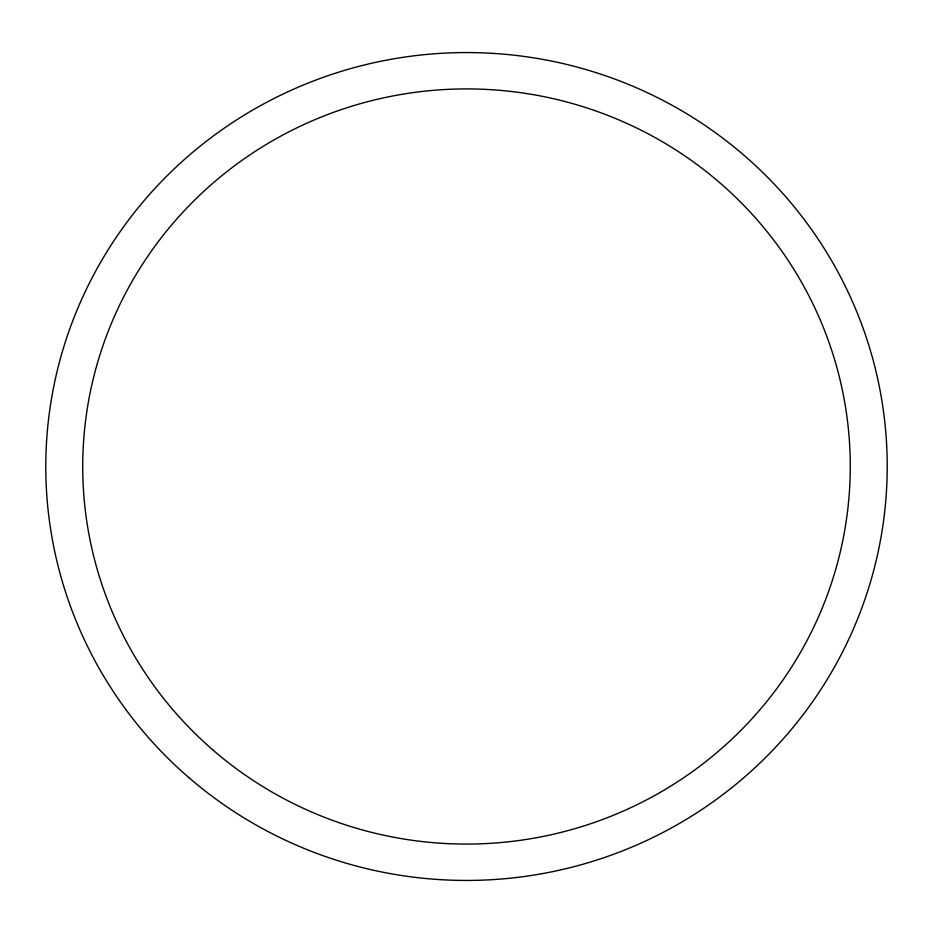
<?xml version="1.0" encoding="UTF-8"?>
<svg xmlns="http://www.w3.org/2000/svg" width="933" height="933" viewBox="0 0 933 933"><rect width="100%" height="100%" fill="white"/><g stroke="black" fill="none" stroke-linecap="round" stroke-linejoin="round"><path stroke-width="1.4" d="M188.769 777.527A420.725 413.949 -0.6 0 0 879.049 547.543A420.725 413.949 -0.6 0 0 331.681 74.43A420.725 413.949 -0.6 0 0 188.769 777.527M213.167 750.202A383.766 377.573 -0.6 0 0 842.814 540.417A383.766 377.573 -0.6 0 0 343.519 108.869A383.766 377.573 -0.6 0 0 213.167 750.202"/></g></svg>
